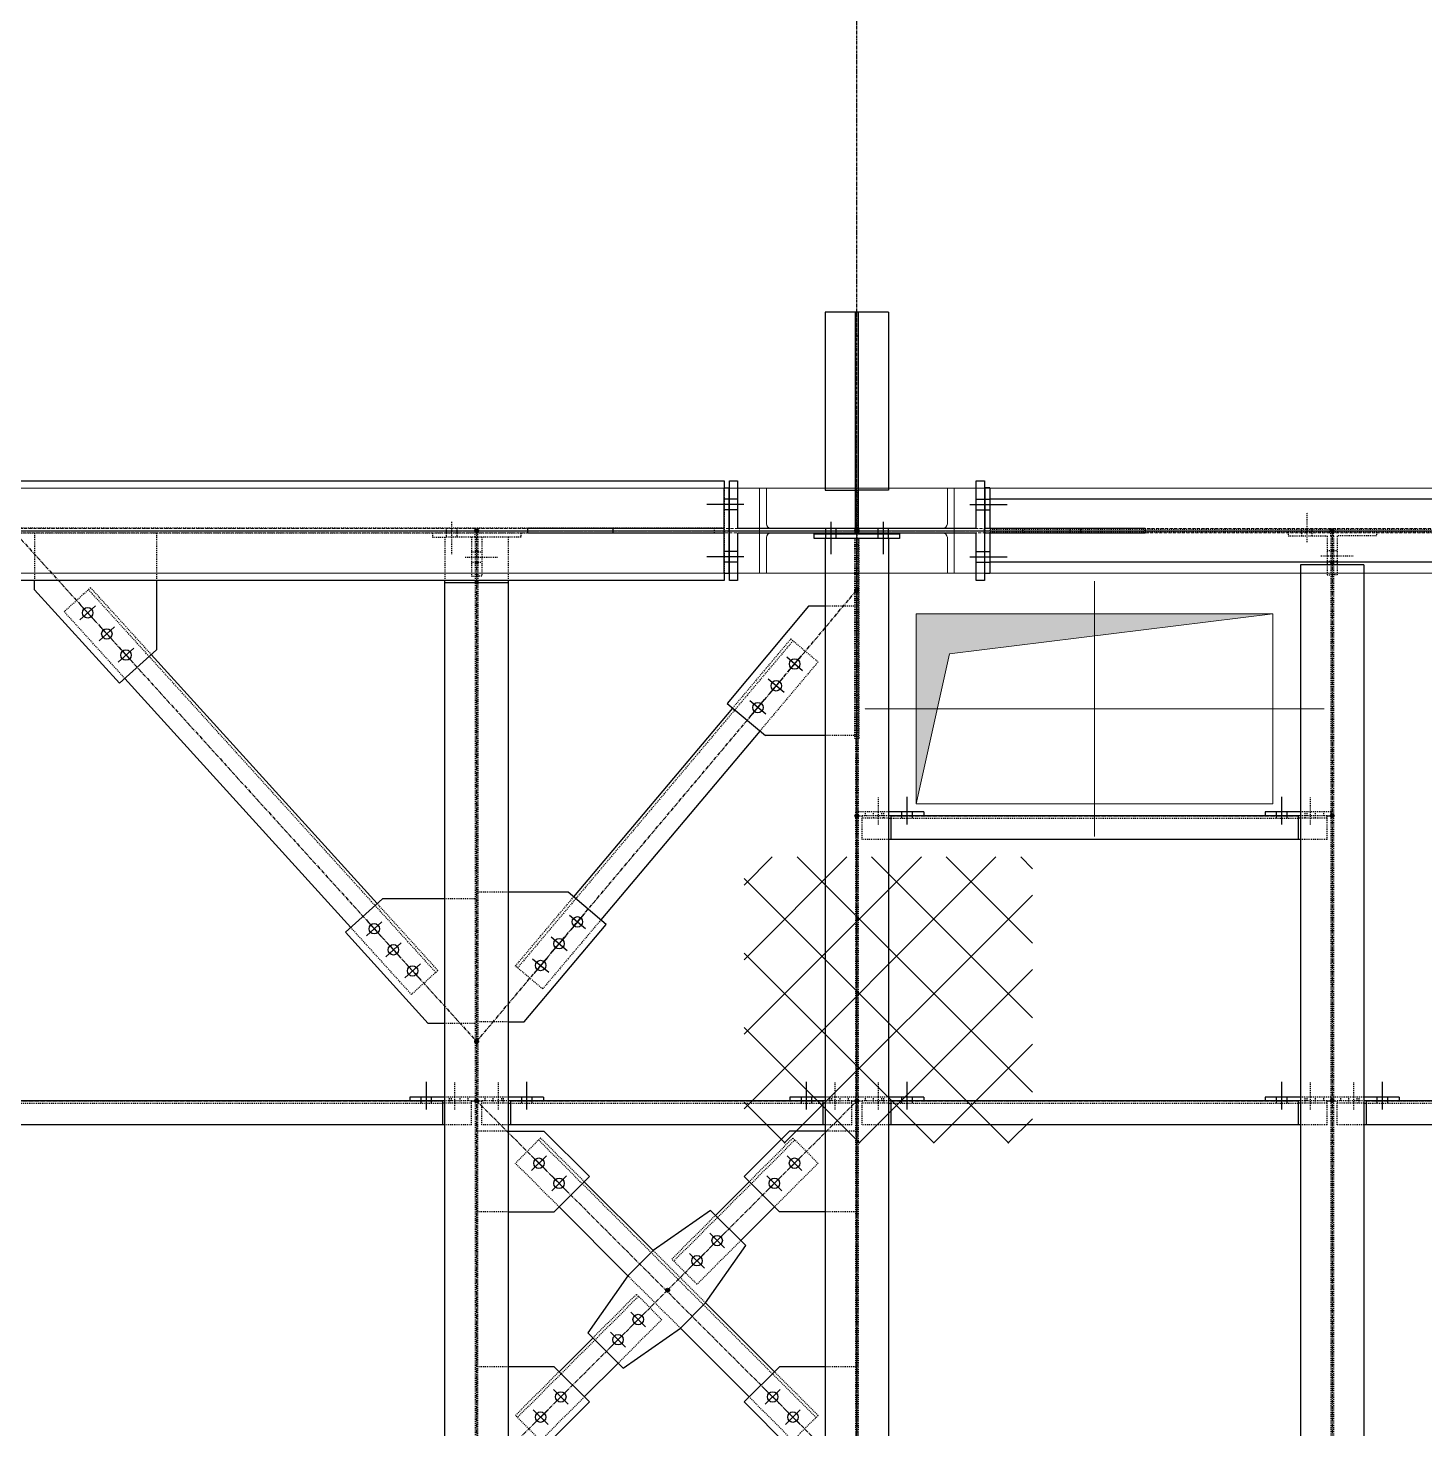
# Model space of a CAD drawing. Header units: millimetres. Extents: x -1319 to 21258, y 10038 to 27532.
# Drawn here: x 12483 to 15422, y 21592 to 24540 of the extents above; entities that cross this region are included whole.
import ezdxf

# ---------------------------------------------------------------- set-up
doc = ezdxf.new("R2010")
doc.units = ezdxf.units.MM
for name, pattern in [('CENTER', [12.7, 7.9375, -1.5875, 1.5875, -1.5875]), ('CENTER2', [1.125, 0.75, -0.125, 0.125, -0.125]), ('DXK_LINE_DOT2', [3.9198, 1.9599, -1.9599]), ('DXK_LINE_DOT5', [7.8785, 2.979, -0.9799, 0.9799, -0.9799, 0.9799, -0.9799]), ('HIDDEN', [9.525, 6.35, -3.175]), ('PHANTOM', [2.5, 1.25, -0.25, 0.25, -0.25, 0.25, -0.25])]:
    doc.linetypes.add(name, pattern=pattern)
for name, color, linetype in [('1', 7, 'Continuous'), ('2', 7, 'Continuous'), ('4', 7, 'Continuous')]:
    doc.layers.add(name, color=color, linetype=linetype)
for name, color, linetype, lineweight in [('CEN', 1, 'CENTER', 9), ('CENETR LINE', 1, 'CENTER2', 9), ('CIVIL', 6, 'Continuous', 9), ('handrail', 11, 'FENCELINE1', 9), ('HIDDEN', 3, 'HIDDEN', 9), ('MAIN OBJECT', 2, 'Continuous', 18), ('PANTHOM', 8, 'PHANTOM', 0)]:
    doc.layers.add(name, color=color, linetype=linetype, lineweight=lineweight)
doc.linetypes.add('FENCELINE1', pattern='A,0.25,-0.1,[133,ltypeshp.shx,S=0.1,R=0,X=-0.1,Y=0],-0.1,1', length=1.45)

# ---------------------------------------------------------------- blocks, each defined once
blk = doc.blocks.new('A$Cfeb8c868')
at = {"layer": '4', "linetype": 'Continuous'}
for points in [[(7700, -4, -1), (7700, 4, -1)], [(8500, -4, -1), (8500, 4, -1)], [(8500, -4, -1), (8500, 4, -1)], [(8500, -4, -1), (8500, 4, -1)], [(8500, -4, -1), (8500, 4, -1)], [(9500, -4, -1), (9500, 4, -1)], [(8500, -129, -1), (8500, -121, -1)], [(8500, -604, -1), (8500, -596, -1)], [(9500, -604, -1), (9500, -596, -1)], [(7700, -1079, -1), (7700, -1071, -1)], [(7700, -1079, -1), (7700, -1071, -1)], [(7700, -1204, -1), (7700, -1196, -1)], [(7700, -1204, -1), (7700, -1196, -1)], [(7700, -1204, -1), (7700, -1196, -1)], [(8500, -1204, -1), (8500, -1196, -1)], [(8500, -1204, -1), (8500, -1196, -1)], [(8500, -1204, -1), (8500, -1196, -1)], [(9500, -1204, -1), (9500, -1196, -1)], [(9500, -1204, -1), (9500, -1196, -1)], [(8101.8, -1602.2, -1), (8101.8, -1594.2, -1)], [(8101.8, -1602.2, -1), (8101.8, -1594.2, -1)]]:
    blk.add_hatch(color=4, dxfattribs=at).paths.add_polyline_path(points)
at = {"layer": '1', "color": 4, "linetype": 'DXK_LINE_DOT2'}
for p, q in [((8497.2, 460), (8497.2, 410)), ((8220.7, 90), (8220.7, -90)), ((8502.8, 5.4), (8502.8, 85.4)), ((8779.4, 66.6), (8779.4, 5)), ((9447.2, -23.9), (9447.2, 39.1)), ((8220.7, 5.4), (306, 5.4)), ((7636.2, 5.4), (7636.2, -5.4)), ((7647.2, 18.4), (7647.2, -49.6)), ((7658.2, 5.4), (7658.2, -5.4)), ((8200.7, -5), (8200.7, 5)), ((8497.2, 5.4), (8497.2, 5.4)), ((8502.8, 5.4), (8497.2, 5.4)), ((8497.2, 5.4), (8497.2, 5.4)), ((8497.2, 5.4), (8502.8, 5.4)), ((8502.8, 5.4), (8502.8, 5.4)), ((8768.3, -5), (8768.3, 5)), ((8768.3, 5), (9105, 5)), ((8769.4, 5), (8769.4, -5)), ((8779.4, 5), (8779.4, -5)), ((11220.6, 2.8), (8779.4, 2.8)), ((8848.9, 5), (8848.9, -5)), ((8849.5, -5), (8849.5, 5)), ((8948.8, -5), (8948.8, 5)), ((9105, 5), (9105, -5)), ((9436.2, -2.9), (9436.2, 2.8)), ((9458.2, -2.9), (9458.2, 2.8)), ((8220.7, -5.4), (306, -5.4)), ((6770.1, -5.4), (6770.1, -105)), ((7026.6, -5.4), (7026.6, -105)), ((7607.2, -5.4), (7607.2, -13.4)), ((7607.2, -13.4), (7633.4, -13.4)), ((7766.6, -13.4), (7633.4, -13.4)), ((7633.4, -13.4), (7633.4, -105)), ((7636.2, -5.4), (7636.2, -13.4)), ((7658.2, -5.4), (7658.2, -13.4)), ((7689.2, -13.4), (7689.2, -95.4)), ((7697.1, -13.4), (7697.1, -5.4)), ((7697.1, -13.4), (7697.1, -105)), ((7702.8, -13.4), (7702.8, -5.4)), ((7702.8, -13.4), (7702.8, -1192)), ((7710.8, -13.4), (7710.8, -95.4)), ((7766.6, -13.4), (7766.6, -105)), ((7792.8, -13.4), (7766.6, -13.4)), ((7792.8, -5.4), (7792.8, -13.4)), ((8566.6, -16.4), (8433.4, -16.4)), ((8495, -16.4), (8495, -436.3)), ((8497.2, -16.4), (8497.2, -2720.7)), ((8502.8, -16.4), (8502.8, -2720.7)), ((8505, -436.3), (8505, -16.4)), ((9105, -5), (8768.3, -5)), ((11220.6, -2.9), (8779.4, -2.9)), ((8779.4, -5), (8779.4, -66.6)), ((9407.2, -2.9), (9407.2, -10.9)), ((9407.2, -10.9), (9489.2, -10.9)), ((9436.2, -10.9), (9436.2, -2.9)), ((9458.2, -10.9), (9458.2, -2.9)), ((9489.2, -10.9), (9489.2, -66.6)), ((9497.2, -10.9), (9497.2, -2.9)), ((9497.2, -10.9), (9497.2, -66.6)), ((9497.2, -10.9), (9502.9, -10.9)), ((9502.9, -10.9), (9502.9, -2.9)), ((9502.9, -10.9), (9502.9, -66.6)), ((9592.9, -10.9), (9510.8, -10.9)), ((9510.8, -10.9), (9510.8, -66.6)), ((9592.9, -2.9), (9592.9, -10.9)), ((7676.1, -55.4), (7744.2, -55.4)), ((7689.2, -44.4), (7697.1, -44.4)), ((7697.1, -44.4), (7702.8, -44.4)), ((7702.8, -44.4), (7710.8, -44.4)), ((8495, -31.4), (8505, -31.4)), ((9476.2, -52.9), (9544.2, -52.9)), ((9489.2, -41.9), (9497.2, -41.9)), ((9497.2, -41.9), (9502.9, -41.9)), ((9502.9, -41.9), (9510.8, -41.9)), ((7689.2, -66.4), (7697.1, -66.4)), ((7697.1, -66.4), (7702.8, -66.4)), ((7702.8, -66.4), (7710.8, -66.4)), ((9489.2, -63.9), (9497.2, -63.9)), ((9489.2, -71.6), (9489.2, -92.9)), ((9497.2, -63.9), (9502.9, -63.9)), ((9497.2, -71.6), (9497.2, -66.6)), ((9497.2, -71.6), (9497.2, -2928.4)), ((9502.9, -63.9), (9510.8, -63.9)), ((9502.9, -71.6), (9502.9, -66.6)), ((9502.9, -71.6), (9502.9, -2928.4)), ((9510.8, -71.6), (9510.8, -92.9)), ((7689.2, -95.4), (7697.1, -95.4)), ((7697.1, -110), (7697.1, -2928.4)), ((7710.8, -95.4), (7702.8, -95.4)), ((9489.2, -92.9), (9497.2, -92.9)), ((9510.8, -92.9), (9502.9, -92.9)), ((6887.8, -120), (6832.3, -170.4)), ((7614, -929.5), (6883.4, -124)), ((7015.5, -260.7), (6887.8, -120)), ((6959.9, -311.1), (6832.3, -170.4)), ((8497.2, -158.7), (8433.4, -158.7)), ((8365.6, -231.8), (7786.2, -919.9)), ((8361, -227.9), (8238.6, -373.3)), ((8361, -227.9), (8418.4, -276.2)), ((8418.4, -276.2), (8296, -421.6)), ((8505, -280.1), (8495, -280.1)), ((8497.2, -431.2), (8433.4, -431.2)), ((8495, -436.3), (8505, -436.3)), ((8545.8, -618), (8545.8, -560)), ((9454.2, -618), (9454.2, -560)), ((8566.6, -592), (8502.8, -592)), ((8571.6, -600), (8510.8, -600)), ((8510.8, -650), (8510.8, -600)), ((8566.6, -605), (8510.8, -605)), ((8517.9, -600), (8517.9, -592)), ((8534.8, -600), (8534.8, -592)), ((8534.8, -605), (8534.8, -600)), ((8552.8, -600), (8552.8, -592)), ((8556.8, -600), (8556.8, -592)), ((8556.8, -605), (8556.8, -600)), ((8571.6, -605), (9428.4, -605)), ((9489.2, -600), (9428.4, -600)), ((9497.2, -592), (9433.4, -592)), ((9489.2, -605), (9433.4, -605)), ((9443.2, -600), (9443.2, -592)), ((9443.2, -605), (9443.2, -600)), ((9447.2, -600), (9447.2, -592)), ((9465.2, -600), (9465.2, -592)), ((9465.2, -605), (9465.2, -600)), ((9482.2, -600), (9482.2, -592)), ((9489.2, -650), (9489.2, -600)), ((9497.2, -592), (9497.2, -600)), ((8566.6, -650), (8510.8, -650)), ((9489.2, -650), (9433.4, -650)), ((7766.6, -761), (7702.8, -761)), ((7618.4, -925.5), (7490.8, -784.8)), ((7697.1, -774.7), (7633.4, -774.7)), ((7781.6, -916), (7904, -770.7)), ((7961.4, -819), (7839, -964.3)), ((7562.8, -975.9), (7435.2, -835.1)), ((7618.4, -925.5), (7562.8, -975.9)), ((7839, -964.3), (7781.6, -916)), ((7697.1, -1037.1), (7633.4, -1037.1)), ((7766.6, -1033.6), (7702.8, -1033.6)), ((7654.2, -1218), (7654.2, -1160)), ((7745.8, -1218), (7745.8, -1160)), ((8454.2, -1218), (8454.2, -1160)), ((8545.8, -1218), (8545.8, -1160)), ((9454.2, -1218), (9454.2, -1160)), ((9545.8, -1218), (9545.8, -1160)), ((6695, -1205), (7628.4, -1205)), ((7689.2, -1200), (7628.4, -1200)), ((7697.2, -1192), (7633.4, -1192)), ((7689.2, -1205), (7633.4, -1205)), ((7643.2, -1200), (7643.2, -1192)), ((7643.2, -1205), (7643.2, -1200)), ((7647.2, -1200), (7647.2, -1192)), ((7665.2, -1200), (7665.2, -1192)), ((7665.2, -1205), (7665.2, -1200)), ((7682.2, -1200), (7682.2, -1192)), ((7689.2, -1250), (7689.2, -1200)), ((7697.2, -1192), (7697.2, -1200)), ((7702.8, -2928.4), (7702.8, -1192)), ((7766.6, -1192), (7702.8, -1192)), ((7771.6, -1200), (7710.8, -1200)), ((7710.8, -1250), (7710.8, -1200)), ((7766.6, -1205), (7710.8, -1205)), ((7717.9, -1200), (7717.9, -1192)), ((7734.8, -1200), (7734.8, -1192)), ((7734.8, -1205), (7734.8, -1200)), ((7752.8, -1200), (7752.8, -1192)), ((7756.8, -1200), (7756.8, -1192)), ((7756.8, -1205), (7756.8, -1200)), ((7771.6, -1205), (8428.4, -1205)), ((8489.2, -1200), (8428.4, -1200)), ((8497.2, -1192), (8433.4, -1192)), ((8489.2, -1205), (8433.4, -1205)), ((8443.2, -1200), (8443.2, -1192)), ((8443.2, -1205), (8443.2, -1200)), ((8447.2, -1200), (8447.2, -1192)), ((8465.2, -1200), (8465.2, -1192)), ((8465.2, -1205), (8465.2, -1200)), ((8482.2, -1200), (8482.2, -1192)), ((8489.2, -1250), (8489.2, -1200)), ((8497.2, -1192), (8497.2, -1200)), ((8566.6, -1192), (8502.8, -1192)), ((8571.6, -1200), (8510.8, -1200)), ((8510.8, -1250), (8510.8, -1200)), ((8566.6, -1205), (8510.8, -1205)), ((8517.9, -1200), (8517.9, -1192)), ((8534.8, -1200), (8534.8, -1192)), ((8534.8, -1205), (8534.8, -1200)), ((8552.8, -1200), (8552.8, -1192)), ((8556.8, -1200), (8556.8, -1192)), ((8556.8, -1205), (8556.8, -1200)), ((8571.6, -1205), (9428.4, -1205)), ((9489.2, -1200), (9428.4, -1200)), ((9497.2, -1192), (9433.4, -1192)), ((9489.2, -1205), (9433.4, -1205)), ((9443.2, -1200), (9443.2, -1192)), ((9443.2, -1205), (9443.2, -1200)), ((9447.2, -1200), (9447.2, -1192)), ((9465.2, -1200), (9465.2, -1192)), ((9465.2, -1205), (9465.2, -1200)), ((9482.2, -1200), (9482.2, -1192)), ((9489.2, -1250), (9489.2, -1200)), ((9497.2, -1192), (9497.2, -1200)), ((9566.6, -1192), (9502.9, -1192)), ((9571.6, -1200), (9510.8, -1200)), ((9510.8, -1250), (9510.8, -1200)), ((9566.6, -1205), (9510.8, -1205)), ((9517.9, -1200), (9517.9, -1192)), ((9534.8, -1200), (9534.8, -1192)), ((9534.8, -1205), (9534.8, -1200)), ((9552.8, -1200), (9552.8, -1192)), ((9556.8, -1200), (9556.8, -1192)), ((9556.8, -1205), (9556.8, -1200)), ((9571.6, -1205), (10428.4, -1205)), ((7689.2, -1250), (7628.4, -1250)), ((7766.6, -1263.6), (7702.8, -1263.6)), ((7766.6, -1250), (7710.8, -1250)), ((8489.2, -1250), (8433.4, -1250)), ((8497.2, -1263.6), (8433.4, -1263.6)), ((8566.6, -1250), (8510.8, -1250)), ((9489.2, -1250), (9433.4, -1250)), ((9566.6, -1250), (9510.8, -1250)), ((7834.6, -1278.1), (7781.6, -1331.1)), ((8414.2, -1866.1), (7830.4, -1282.3)), ((7926.6, -1370), (7834.6, -1278.1)), ((8369.6, -1282.3), (8114.8, -1537.1)), ((8365.4, -1278.1), (8273.4, -1370)), ((8365.4, -1278.1), (8418.4, -1331.1)), ((7873.5, -1423), (7781.6, -1331.1)), ((8418.4, -1331.1), (8326.5, -1423)), ((7766.6, -1433.6), (7702.8, -1433.6)), ((8110.6, -1532.8), (8202.5, -1440.9)), ((8497.2, -1433.6), (8433.4, -1433.6)), ((8255.6, -1493.9), (8163.6, -1585.9)), ((8181.7, -1625.1), (8071.3, -1514.7)), ((8163.6, -1585.9), (8110.6, -1532.8)), ((8128.7, -1678.2), (8018.3, -1567.8)), ((8040.6, -1611.3), (7785.8, -1866.1)), ((8036.4, -1607.1), (7944.4, -1699)), ((8036.4, -1607.1), (8089.4, -1660.1)), ((8089.4, -1660.1), (7997.5, -1752)), ((7766.6, -1759.3), (7702.8, -1759.3)), ((8497.2, -1759.3), (8433.4, -1759.3)), ((7781.6, -1861.8), (7873.5, -1769.9)), ((8418.4, -1861.8), (8326.5, -1769.9)), ((7926.6, -1822.9), (7834.6, -1914.9)), ((8365.4, -1914.9), (8273.4, -1822.9)), ((7834.6, -1914.9), (7781.6, -1861.8)), ((8418.4, -1861.8), (8365.4, -1914.9))]:
    blk.add_line(p, q, dxfattribs=at)
at = {"layer": '2', "color": 4, "linetype": 'DXK_LINE_DOT5'}
for p, q in [((8500, -10093), (8500, 2072.7)), ((-5632.2, 0), (11949.3, 0))]:
    blk.add_line(p, q, dxfattribs=at)
at = {"layer": '2', "color": 4, "linetype": 'Continuous'}
for p, q in [((8566.6, 460), (8433.4, 460)), ((8433.4, 460), (8433.4, 85.4)), ((8497.2, 5.4), (8497.2, 460)), ((8502.8, 460), (8502.8, 5.4)), ((8566.6, 460), (8566.6, 85.4)), ((8497.2, 410), (8502.8, 410)), ((2590, 105), (8220.7, 105)), ((8220.7, 105), (8220.7, 90)), ((8220.7, -90), (8220.7, 90)), ((8220.7, 90), (8230.7, 90)), ((8230.7, 90), (8230.7, -90)), ((8231.7, -105), (8231.7, 105)), ((8231.7, 105), (8249, 105)), ((8249, 105), (8249, 5.4)), ((8751, 105), (8768.3, 105)), ((8751, 5.4), (8751, 105)), ((8768.3, 105), (8768.3, -105)), ((8769.4, 90), (8769.4, 5)), ((8779.4, 90), (8769.4, 90)), ((8779.4, 90), (8779.4, 66.6)), ((8230.7, 66), (8220.7, 66)), ((8230.7, 66), (8220.7, 66)), ((8230.7, 66), (8220.7, 66)), ((8230.7, 66), (8220.7, 66)), ((8230.7, 66), (8220.7, 66)), ((8230.7, 66), (8220.7, 66)), ((8230.7, 66), (8220.7, 66)), ((8230.7, 66), (8220.7, 66)), ((8230.7, 66), (8220.7, 66)), ((8230.7, 66), (8220.7, 66)), ((8230.7, 66), (8220.7, 66)), ((8249, 66), (8231.7, 66)), ((8249, 66), (8231.7, 66)), ((8249, 66), (8231.7, 66)), ((8249, 66), (8231.7, 66)), ((8249, 66), (8231.7, 66)), ((8249, 66), (8231.7, 66)), ((8249, 66), (8231.7, 66)), ((8249, 66), (8231.7, 66)), ((8249, 66), (8231.7, 66)), ((8249, 66), (8231.7, 66)), ((8249, 66), (8231.7, 66)), ((8433.4, 85.4), (8497.2, 85.4)), ((8566.6, 85.4), (8502.8, 85.4)), ((8751, 66), (8768.3, 66)), ((8751, 66), (8768.3, 66)), ((8769.4, 66), (8779.4, 66)), ((8769.4, 66), (8779.4, 66)), ((8779.4, 66.6), (8779.4, 5)), ((11220.6, 66.6), (8779.4, 66.6)), ((8262, 55), (8184, 55)), ((8262, 55), (8184, 55)), ((8262, 55), (8184, 55)), ((8262, 55), (8184, 55)), ((8262, 55), (8184, 55)), ((8262, 55), (8184, 55)), ((8262, 55), (8184, 55)), ((8262, 55), (8184, 55)), ((8262, 55), (8184, 55)), ((8262, 55), (8184, 55)), ((8262, 55), (8184, 55)), ((8230.7, 44), (8220.7, 44)), ((8230.7, 44), (8220.7, 44)), ((8230.7, 44), (8220.7, 44)), ((8230.7, 44), (8220.7, 44)), ((8230.7, 44), (8220.7, 44)), ((8230.7, 44), (8220.7, 44)), ((8230.7, 44), (8220.7, 44)), ((8230.7, 44), (8220.7, 44)), ((8230.7, 44), (8220.7, 44)), ((8230.7, 44), (8220.7, 44)), ((8230.7, 44), (8220.7, 44)), ((8249, 44), (8231.7, 44)), ((8249, 44), (8231.7, 44)), ((8249, 44), (8231.7, 44)), ((8249, 44), (8231.7, 44)), ((8249, 44), (8231.7, 44)), ((8249, 44), (8231.7, 44)), ((8249, 44), (8231.7, 44)), ((8249, 44), (8231.7, 44)), ((8249, 44), (8231.7, 44)), ((8249, 44), (8231.7, 44)), ((8249, 44), (8231.7, 44)), ((8738, 55), (8816, 55)), ((8738, 55), (8816, 55)), ((8751, 44), (8768.3, 44)), ((8751, 44), (8768.3, 44)), ((8769.4, 44), (8779.4, 44)), ((8769.4, 44), (8779.4, 44)), ((7806.7, 5), (8220.7, 5)), ((7806.7, 5), (7806.7, -5)), ((7987.2, -5), (7987.2, 5)), ((8249, 5.4), (8751, 5.4)), ((8434, 5.4), (8434, -5.4)), ((8434, 5.4), (8434, -5.4)), ((8434, 5.4), (8434, -5.4)), ((8434, 5.4), (8434, -5.4)), ((8434, 5.4), (8434, -5.4)), ((8434, 5.4), (8434, -5.4)), ((8445, 18.4), (8445, -49.6)), ((8445, 18.4), (8445, -49.6)), ((8445, 18.4), (8445, -49.6)), ((8445, 18.4), (8445, -49.6)), ((8445, 18.4), (8445, -49.6)), ((8445, 18.4), (8445, -49.6)), ((8456, 5.4), (8456, -5.4)), ((8456, 5.4), (8456, -5.4)), ((8456, 5.4), (8456, -5.4)), ((8456, 5.4), (8456, -5.4)), ((8456, 5.4), (8456, -5.4)), ((8456, 5.4), (8456, -5.4)), ((8544, 5.4), (8544, -5.4)), ((8544, 5.4), (8544, -5.4)), ((8544, 5.4), (8544, -5.4)), ((8544, 5.4), (8544, -5.4)), ((8544, 5.4), (8544, -5.4)), ((8544, 5.4), (8544, -5.4)), ((8555, 18.4), (8555, -49.6)), ((8555, 18.4), (8555, -49.6)), ((8555, 18.4), (8555, -49.6)), ((8555, 18.4), (8555, -49.6)), ((8555, 18.4), (8555, -49.6)), ((8555, 18.4), (8555, -49.6)), ((8566, 5.4), (8566, -5.4)), ((8566, 5.4), (8566, -5.4)), ((8566, 5.4), (8566, -5.4)), ((8566, 5.4), (8566, -5.4)), ((8566, 5.4), (8566, -5.4)), ((8566, 5.4), (8566, -5.4)), ((8768.3, 5), (8970.6, 5)), ((8768.3, -5), (8768.3, 5)), ((8970.6, 5), (9106.2, 5)), ((8970.6, 5), (8970.6, -5)), ((9106.2, 5), (9106.2, -5)), ((8220.7, -5), (7806.7, -5)), ((8751, -5.4), (8249, -5.4)), ((8249, -5.4), (8249, -105)), ((8410, -16.4), (8410, -6.4)), ((8410, -6.4), (8590, -6.4)), ((8433.4, -16.4), (8410, -16.4)), ((8566.6, -16.4), (8433.4, -16.4)), ((8433.4, -16.4), (8433.4, -2720.7)), ((8434, -6.4), (8434, -16.4)), ((8434, -6.4), (8434, -16.4)), ((8434, -6.4), (8434, -16.4)), ((8434, -6.4), (8434, -16.4)), ((8434, -6.4), (8434, -16.4)), ((8434, -6.4), (8434, -16.4)), ((8456, -6.4), (8456, -16.4)), ((8456, -6.4), (8456, -16.4)), ((8456, -6.4), (8456, -16.4)), ((8456, -6.4), (8456, -16.4)), ((8456, -6.4), (8456, -16.4)), ((8456, -6.4), (8456, -16.4)), ((8544, -6.4), (8544, -16.4)), ((8544, -6.4), (8544, -16.4)), ((8544, -6.4), (8544, -16.4)), ((8544, -6.4), (8544, -16.4)), ((8544, -6.4), (8544, -16.4)), ((8544, -6.4), (8544, -16.4)), ((8566, -6.4), (8566, -16.4)), ((8566, -6.4), (8566, -16.4)), ((8566, -6.4), (8566, -16.4)), ((8566, -6.4), (8566, -16.4)), ((8566, -6.4), (8566, -16.4)), ((8566, -6.4), (8566, -16.4)), ((8566.6, -16.4), (8566.6, -2720.7)), ((8590, -16.4), (8566.6, -16.4)), ((8590, -6.4), (8590, -16.4)), ((8751, -105), (8751, -5.4)), ((8970.6, -5), (8768.3, -5)), ((8769.4, -90), (8769.4, -5)), ((8779.4, -5), (8779.4, -66.6)), ((9106.2, -5), (8970.6, -5)), ((8262, -55), (8184, -55)), ((8262, -55), (8184, -55)), ((8262, -55), (8184, -55)), ((8262, -55), (8184, -55)), ((8262, -55), (8184, -55)), ((8262, -55), (8184, -55)), ((8262, -55), (8184, -55)), ((8262, -55), (8184, -55)), ((8262, -55), (8184, -55)), ((8262, -55), (8184, -55)), ((8262, -55), (8184, -55)), ((8230.7, -44), (8220.7, -44)), ((8230.7, -44), (8220.7, -44)), ((8230.7, -44), (8220.7, -44)), ((8230.7, -44), (8220.7, -44)), ((8230.7, -44), (8220.7, -44)), ((8230.7, -44), (8220.7, -44)), ((8230.7, -44), (8220.7, -44)), ((8230.7, -44), (8220.7, -44)), ((8230.7, -44), (8220.7, -44)), ((8230.7, -44), (8220.7, -44)), ((8230.7, -44), (8220.7, -44)), ((8249, -44), (8231.7, -44)), ((8249, -44), (8231.7, -44)), ((8249, -44), (8231.7, -44)), ((8249, -44), (8231.7, -44)), ((8249, -44), (8231.7, -44)), ((8249, -44), (8231.7, -44)), ((8249, -44), (8231.7, -44)), ((8249, -44), (8231.7, -44)), ((8249, -44), (8231.7, -44)), ((8249, -44), (8231.7, -44)), ((8249, -44), (8231.7, -44)), ((8738, -55), (8816, -55)), ((8738, -55), (8816, -55)), ((8751, -44), (8768.3, -44)), ((8751, -44), (8768.3, -44)), ((8769.4, -44), (8779.4, -44)), ((8769.4, -44), (8779.4, -44)), ((8230.7, -66), (8220.7, -66)), ((8230.7, -66), (8220.7, -66)), ((8230.7, -66), (8220.7, -66)), ((8230.7, -66), (8220.7, -66)), ((8230.7, -66), (8220.7, -66)), ((8230.7, -66), (8220.7, -66)), ((8230.7, -66), (8220.7, -66)), ((8230.7, -66), (8220.7, -66)), ((8230.7, -66), (8220.7, -66)), ((8230.7, -66), (8220.7, -66)), ((8230.7, -66), (8220.7, -66)), ((8249, -66), (8231.7, -66)), ((8249, -66), (8231.7, -66)), ((8249, -66), (8231.7, -66)), ((8249, -66), (8231.7, -66)), ((8249, -66), (8231.7, -66)), ((8249, -66), (8231.7, -66)), ((8249, -66), (8231.7, -66)), ((8249, -66), (8231.7, -66)), ((8249, -66), (8231.7, -66)), ((8249, -66), (8231.7, -66)), ((8249, -66), (8231.7, -66)), ((8751, -66), (8768.3, -66)), ((8751, -66), (8768.3, -66)), ((8769.4, -66), (8779.4, -66)), ((8769.4, -66), (8779.4, -66)), ((11220.6, -66.6), (8779.4, -66.6)), ((8779.4, -66.6), (8779.4, -90)), ((9433.4, -71.6), (9433.4, -2928.4)), ((9566.6, -71.6), (9433.4, -71.6)), ((9489.2, -66.6), (9489.2, -71.6)), ((9497.2, -66.6), (9497.2, -71.6)), ((9502.9, -66.6), (9502.9, -71.6)), ((9510.8, -66.6), (9510.8, -71.6)), ((9566.6, -71.6), (9566.6, -2928.4)), ((8220.7, -105), (2590, -105)), ((6770.1, -124.2), (6770.1, -105)), ((7026.6, -105), (7026.6, -250.7)), ((7633.4, -2928.4), (7633.4, -105)), ((7766.6, -110), (7633.4, -110)), ((7697.1, -105), (7697.1, -110)), ((7702.8, -105), (7702.8, -110)), ((7766.6, -105), (7766.6, -2928.4)), ((8220.7, -90), (8220.7, -105)), ((8230.7, -90), (8220.7, -90)), ((8249, -105), (8231.7, -105)), ((8768.3, -105), (8751, -105)), ((8779.4, -90), (8769.4, -90)), ((6948.8, -321.2), (6770.1, -124.2)), ((6898, -158), (6865.4, -187.6)), ((6896.5, -189.1), (6866.9, -156.5)), ((8398.1, -158.7), (8227.2, -363.6)), ((8433.4, -158.7), (8398.1, -158.7)), ((6938.3, -202.5), (6905.7, -232)), ((6936.8, -233.5), (6907.3, -200.9)), ((6978.6, -246.9), (6946, -276.5)), ((6977.1, -278), (6947.6, -245.4)), ((7026.6, -250.7), (6948.8, -321.2)), ((7490.8, -784.8), (7015.5, -260.7)), ((8354.9, -297.3), (8383.3, -263.6)), ((8385.9, -294.6), (8352.3, -266.3)), ((7435.2, -835.1), (6959.9, -311.1)), ((8347.3, -340.5), (8313.6, -312.2)), ((8316.3, -343.2), (8344.6, -309.5)), ((8238.6, -373.3), (7904, -770.7)), ((8227.2, -363.6), (8307.5, -431.2)), ((8308.6, -386.4), (8275, -358.1)), ((8277.6, -389.1), (8306, -355.4)), ((8296, -421.6), (7961.4, -819)), ((8433.4, -431.2), (8307.5, -431.2)), ((8605.8, -618), (8605.8, -560)), ((9394.2, -618), (9394.2, -560)), ((8640.8, -592), (8566.6, -592)), ((8571.6, -600), (8566.6, -600)), ((8566.6, -605), (8571.6, -605)), ((9428.4, -600), (8571.6, -600)), ((8571.6, -600), (8571.6, -650)), ((8594.8, -600), (8594.8, -592)), ((8594.8, -605), (8594.8, -600)), ((8616.8, -600), (8616.8, -592)), ((8616.8, -605), (8616.8, -600)), ((8640.8, -592), (8640.8, -600)), ((9433.4, -592), (9359.2, -592)), ((9359.2, -592), (9359.2, -600)), ((9383.2, -600), (9383.2, -592)), ((9383.2, -605), (9383.2, -600)), ((9405.2, -600), (9405.2, -592)), ((9405.2, -605), (9405.2, -600)), ((9433.4, -600), (9428.4, -600)), ((9428.4, -600), (9428.4, -650)), ((9433.4, -605), (9428.4, -605)), ((9433.4, -650), (8566.6, -650)), ((7892.5, -761), (7766.6, -761)), ((7972.8, -828.6), (7892.5, -761)), ((7501.9, -774.7), (7424.1, -845.2)), ((7633.4, -774.7), (7501.9, -774.7)), ((7468.3, -852.3), (7500.9, -822.8)), ((7469.9, -821.3), (7499.4, -853.8)), ((7895.2, -809), (7928.9, -837.4)), ((7926.2, -806.4), (7897.9, -840)), ((7598.1, -1037.1), (7424.1, -845.2)), ((7800.3, -1033.6), (7972.8, -828.6)), ((7856.6, -854.9), (7890.2, -883.3)), ((7887.6, -852.3), (7859.2, -885.9)), ((7508.7, -896.8), (7541.2, -867.2)), ((7510.2, -865.7), (7539.7, -898.3)), ((7549, -941.2), (7581.6, -911.7)), ((7550.5, -910.1), (7580, -942.7)), ((7817.9, -900.8), (7851.6, -929.2)), ((7848.9, -898.2), (7820.6, -931.8)), ((7633.4, -1037.1), (7598.1, -1037.1)), ((7766.6, -1033.6), (7800.3, -1033.6)), ((7594.2, -1218), (7594.2, -1160)), ((7805.8, -1218), (7805.8, -1160)), ((8394.2, -1218), (8394.2, -1160)), ((8605.8, -1218), (8605.8, -1160)), ((9394.2, -1218), (9394.2, -1160)), ((9605.8, -1218), (9605.8, -1160)), ((7628.4, -1200), (6695, -1200)), ((7633.4, -1192), (7559.2, -1192)), ((7559.2, -1192), (7559.2, -1200)), ((7583.2, -1200), (7583.2, -1192)), ((7583.2, -1205), (7583.2, -1200)), ((7605.2, -1200), (7605.2, -1192)), ((7605.2, -1205), (7605.2, -1200)), ((7628.4, -1200), (7628.4, -1250)), ((7633.4, -1200), (7628.4, -1200)), ((7633.4, -1205), (7628.4, -1205)), ((7840.8, -1192), (7766.6, -1192)), ((7771.6, -1200), (7766.6, -1200)), ((7766.6, -1205), (7771.6, -1205)), ((8428.4, -1200), (7771.6, -1200)), ((7771.6, -1200), (7771.6, -1250)), ((7794.8, -1200), (7794.8, -1192)), ((7794.8, -1205), (7794.8, -1200)), ((7816.8, -1200), (7816.8, -1192)), ((7816.8, -1205), (7816.8, -1200)), ((7840.8, -1192), (7840.8, -1200)), ((8433.4, -1192), (8359.2, -1192)), ((8359.2, -1192), (8359.2, -1200)), ((8383.2, -1200), (8383.2, -1192)), ((8383.2, -1205), (8383.2, -1200)), ((8405.2, -1200), (8405.2, -1192)), ((8405.2, -1205), (8405.2, -1200)), ((8428.4, -1200), (8428.4, -1250)), ((8433.4, -1200), (8428.4, -1200)), ((8433.4, -1205), (8428.4, -1205)), ((8640.8, -1192), (8566.6, -1192)), ((8571.6, -1200), (8566.6, -1200)), ((8566.6, -1205), (8571.6, -1205)), ((9428.4, -1200), (8571.6, -1200)), ((8571.6, -1200), (8571.6, -1250)), ((8594.8, -1200), (8594.8, -1192)), ((8594.8, -1205), (8594.8, -1200)), ((8616.8, -1200), (8616.8, -1192)), ((8616.8, -1205), (8616.8, -1200)), ((8640.8, -1192), (8640.8, -1200)), ((9433.4, -1192), (9359.2, -1192)), ((9359.2, -1192), (9359.2, -1200)), ((9383.2, -1200), (9383.2, -1192)), ((9383.2, -1205), (9383.2, -1200)), ((9405.2, -1200), (9405.2, -1192)), ((9405.2, -1205), (9405.2, -1200)), ((9428.4, -1200), (9428.4, -1250)), ((9433.4, -1200), (9428.4, -1200)), ((9433.4, -1205), (9428.4, -1205)), ((9640.8, -1192), (9566.6, -1192)), ((9571.6, -1200), (9566.6, -1200)), ((9566.6, -1205), (9571.6, -1205)), ((10428.4, -1200), (9571.6, -1200)), ((9571.6, -1200), (9571.6, -1250)), ((9594.8, -1200), (9594.8, -1192)), ((9594.8, -1205), (9594.8, -1200)), ((9616.8, -1200), (9616.8, -1192)), ((9616.8, -1205), (9616.8, -1200)), ((9640.8, -1192), (9640.8, -1200)), ((7633.4, -1250), (6690, -1250)), ((8433.4, -1250), (7766.6, -1250)), ((7766.6, -1263.6), (7841.4, -1263.6)), ((7841.4, -1263.6), (7937.2, -1359.4)), ((8358.6, -1263.6), (8262.8, -1359.4)), ((8433.4, -1263.6), (8358.6, -1263.6)), ((9433.4, -1250), (8566.6, -1250)), ((10433.4, -1250), (9566.6, -1250)), ((7846.7, -1346.7), (7815.5, -1315.5)), ((7846.7, -1315.5), (7815.5, -1346.7)), ((8353.3, -1346.7), (8384.5, -1315.5)), ((8384.5, -1346.7), (8353.3, -1315.5)), ((7889.1, -1389.1), (7858, -1358)), ((7889.1, -1358), (7858, -1389.1)), ((7862.9, -1433.6), (7937.2, -1359.4)), ((8071.3, -1514.7), (7926.6, -1370)), ((8273.4, -1370), (8202.5, -1440.9)), ((8337.1, -1433.6), (8262.8, -1359.4)), ((8310.9, -1389.1), (8342, -1358)), ((8342, -1389.1), (8310.9, -1358)), ((7766.6, -1433.6), (7862.9, -1433.6)), ((8018.3, -1567.8), (7873.5, -1423)), ((8191.9, -1430.3), (8071.3, -1514.7)), ((8191.9, -1430.3), (8266.2, -1504.5)), ((8326.5, -1423), (8255.6, -1493.9)), ((8433.4, -1433.6), (8337.1, -1433.6)), ((8221.6, -1478.4), (8190.5, -1509.5)), ((8190.5, -1478.4), (8221.6, -1509.5)), ((8071.3, -1514.7), (8018.3, -1567.8)), ((8179.2, -1520.8), (8148.1, -1551.9)), ((8148.1, -1520.8), (8179.2, -1551.9)), ((8181.7, -1625.1), (8266.2, -1504.5)), ((8018.3, -1567.8), (7933.8, -1688.4)), ((8024.3, -1675.7), (8055.5, -1644.5)), ((8055.5, -1675.7), (8024.3, -1644.5)), ((8128.7, -1678.2), (8181.7, -1625.1)), ((8326.5, -1769.9), (8181.7, -1625.1)), ((8008.1, -1762.6), (8128.7, -1678.2)), ((8273.4, -1822.9), (8128.7, -1678.2)), ((7944.4, -1699), (7873.5, -1769.9)), ((8008.1, -1762.6), (7933.8, -1688.4)), ((7981.9, -1718.1), (8013, -1687)), ((8013, -1718.1), (7981.9, -1687)), ((7862.9, -1759.3), (7766.6, -1759.3)), ((7937.2, -1833.5), (7862.9, -1759.3)), ((7997.5, -1752), (7926.6, -1822.9)), ((8337.1, -1759.3), (8262.8, -1833.5)), ((8433.4, -1759.3), (8337.1, -1759.3)), ((7892.6, -1807.4), (7861.5, -1838.5)), ((7861.5, -1807.4), (7892.6, -1838.5)), ((8307.4, -1807.4), (8338.5, -1838.5)), ((8307.4, -1838.5), (8338.5, -1807.4)), ((7850.2, -1849.8), (7819.1, -1880.9)), ((7819.1, -1849.8), (7850.2, -1880.9)), ((7841.4, -1929.3), (7937.2, -1833.5)), ((8358.6, -1929.3), (8262.8, -1833.5)), ((8349.8, -1849.8), (8380.9, -1880.9)), ((8349.8, -1880.9), (8380.9, -1849.8))]:
    blk.add_line(p, q, dxfattribs=at)
for centre in [(6881.7, -172.8), (6922, -217.2), (6962.3, -261.7), (8369.1, -280.5), (8330.4, -326.4), (8291.8, -372.3), (7912, -823.2), (7484.6, -837.6), (7524.9, -882), (7873.4, -869.1), (7834.7, -915), (7565.3, -926.4), (7831.1, -1331.1), (8368.9, -1331.1), (7873.5, -1373.5), (8326.5, -1373.5), (8206.1, -1493.9), (8163.6, -1536.4), (8039.9, -1660.1), (7997.5, -1702.5), (7877.1, -1822.9), (8322.9, -1822.9), (7834.6, -1865.4), (8365.4, -1865.4)]:
    blk.add_circle(centre, 11, dxfattribs=at)
at = {"layer": '4', "color": 4, "linetype": 'CENTER'}
for p, q in [((0, 0), (8500, 0)), ((7700, 0), (7700, -3000)), ((8500, 0), (8500, 0)), ((8500, 0), (11500, 0)), ((8500, 0), (8500, -3000)), ((9500, 0), (9500, -3000)), ((6725, 0), (7700, -1075)), ((7700, -1075), (8500, -125)), ((8500, -600), (8510.8, -600)), ((8571.6, -600), (9428.4, -600)), ((9489.2, -600), (9500, -600)), ((6695, -1200), (7628.4, -1200)), ((7689.2, -1200), (7700, -1200)), ((7700, -1200), (7710.8, -1200)), ((7700, -1200), (8500, -2000)), ((7771.6, -1200), (8428.4, -1200)), ((8101.8, -1598.2), (8500, -1200)), ((8489.2, -1200), (8500, -1200)), ((8500, -1200), (8510.8, -1200)), ((8571.6, -1200), (9428.4, -1200)), ((9489.2, -1200), (9500, -1200)), ((9500, -1200), (9510.8, -1200)), ((9571.6, -1200), (10428.4, -1200)), ((7700, -2000), (8101.8, -1598.2))]:
    blk.add_line(p, q, dxfattribs=at)
at = {"layer": '4', "color": 4, "linetype": 'Continuous'}
for centre in [(7700, 0), (8500, 0), (8500, 0), (8500, 0), (8500, 0), (9500, 0), (8500, -125), (8500, -600), (9500, -600), (7700, -1075), (7700, -1075), (7700, -1200), (7700, -1200), (7700, -1200), (8500, -1200), (8500, -1200), (8500, -1200), (9500, -1200), (9500, -1200), (8101.8, -1598.2), (8101.8, -1598.2)]:
    blk.add_circle(centre, 4, dxfattribs=at)
blk = doc.blocks.new('A$C8184bacf')
at = {"layer": 'MAIN OBJECT'}
h = blk.add_hatch(color=1, dxfattribs=at)
h.dxf.hatch_style = 1
h.paths.add_polyline_path([(8625, -575), (8625, -175), (9375, -175), (8695.2, -259.5)])
at = {"layer": 'CEN', "color": 1}
for p, q in [((8500, 235.7, 448149754.8), (8500, -235.7, 448149754.8)), ((0, 0, 448149755.6), (11500, 0, 448149755.6)), ((200.3, 0, 448149754.8), (11299.7, 0, 448149754.8)), ((8735.7, 0, 448149754.8), (8264.3, 0, 448149754.8))]:
    blk.add_line(p, q, dxfattribs=at)
blk.add_circle((8500, 0, 448149754.8), 5, dxfattribs=at)
at = {"layer": 'CENETR LINE', "color": 1}
for p, q in [((9000, -643.7, 448149754.1), (9000, -106.3, 448149754.1)), ((9483.2, -375, 448149754.1), (8516.8, -375, 448149754.1))]:
    blk.add_line(p, q, dxfattribs=at)
at = {"layer": 'CIVIL', "color": 1}
for p, q in [((9375, -175, 448149754.1), (8625, -175, 448149754.1)), ((8625, -175, 448149754.1), (8625, -575, 448149754.1)), ((8695.2, -259.5, 448149754.1), (9375, -175, 448149754.1)), ((9375, -575, 448149754.1), (9375, -175, 448149754.1)), ((8625, -575, 448149754.1), (8695.2, -259.5, 448149754.1)), ((8625, -575, 448149754.1), (9375, -575, 448149754.1))]:
    blk.add_line(p, q, dxfattribs=at)
at = {"layer": 'handrail', "color": 1}
blk.add_line((11500, 0), (0, 0), dxfattribs=at)
at = {"layer": 'HIDDEN', "color": 1}
for p, q in [((204.7, 4.4, 448149755.6), (11295.3, 4.4, 448149755.6)), ((11295.3, -4.4, 448149755.6), (204.7, -4.4, 448149755.6))]:
    blk.add_line(p, q, dxfattribs=at)
at = {"layer": 'MAIN OBJECT', "color": 1}
for p, q in [((204.7, 89.4, 448149755.6), (11295.3, 89.4, 448149755.6)), ((8295.3, -89.4, 448149754.8), (8295.3, 89.4, 448149754.8)), ((8295.3, 89.4, 448149754.8), (8309.6, 89.4, 448149754.8)), ((8309.6, 89.4, 448149754.8), (8309.6, 14.6, 448149754.8)), ((8690.4, 14.6, 448149754.8), (8690.4, 89.4, 448149754.8)), ((8690.4, 89.4, 448149754.8), (8704.7, 89.4, 448149754.8)), ((8704.7, 89.4, 448149754.8), (8704.7, -89.4, 448149754.8)), ((8319.8, 4.4, 448149754.8), (8680.2, 4.4, 448149754.8)), ((8309.6, -14.6, 448149754.8), (8309.6, -89.4, 448149754.8)), ((8680.2, -4.4, 448149754.8), (8319.8, -4.4, 448149754.8)), ((8690.4, -89.4, 448149754.8), (8690.4, -14.6, 448149754.8)), ((11295.3, -89.4, 448149755.6), (204.7, -89.4, 448149755.6)), ((8309.6, -89.4, 448149754.8), (8295.3, -89.4, 448149754.8)), ((8704.7, -89.4, 448149754.8), (8690.4, -89.4, 448149754.8))]:
    blk.add_line(p, q, dxfattribs=at)
for centre, start, end in [((8319.8, 14.6, 448149754.8), 180, 270), ((8680.2, 14.6, 448149754.8), 270, 0), ((8319.8, -14.6, 448149754.8), 90, 180), ((8680.2, -14.6, 448149754.8), 0, 90)]:
    blk.add_arc(centre, 10.2, start, end, dxfattribs=at)
at = {"layer": 'PANTHOM', "color": 1, "linetype": 'Continuous'}
for p, q in [((8792.6, -686.7, 448149757.9), (8262.8, -1216.5, 448149757.9)), ((8635.8, -686.7, 448149757.9), (8262.8, -1059.7, 448149757.9)), ((8478.9, -686.7, 448149757.9), (8262.8, -902.8, 448149757.9)), ((8322.1, -686.7, 448149757.9), (8262.8, -746, 448149757.9)), ((8374.2, -686.7, 448149757.9), (8869.4, -1181.9, 448149757.9)), ((8531.1, -686.7, 448149757.9), (8869.4, -1025, 448149757.9)), ((8687.9, -686.7, 448149757.9), (8869.4, -868.1, 448149757.9)), ((8844.8, -686.7, 448149757.9), (8869.4, -711.3, 448149757.9)), ((8262.8, -732.1, 448149757.9), (8819.6, -1288.9, 448149757.9)), ((8869.4, -766.8, 448149757.9), (8347.3, -1288.9, 448149757.9)), ((8262.8, -889, 448149757.9), (8662.7, -1288.9, 448149757.9)), ((8869.4, -923.7, 448149757.9), (8504.2, -1288.9, 448149757.9)), ((8262.8, -1045.8, 448149757.9), (8505.9, -1288.9, 448149757.9)), ((8869.4, -1080.5, 448149757.9), (8661, -1288.9, 448149757.9)), ((8262.8, -1202.7, 448149757.9), (8349, -1288.9, 448149757.9)), ((8869.4, -1237.4, 448149757.9), (8817.9, -1288.9, 448149757.9))]:
    blk.add_line(p, q, dxfattribs=at)

msp = doc.modelspace()

# ---------------------------------------------------------------- block references
for name in ['A$C8184bacf', 'A$Cfeb8c868']:
    msp.add_blockref(name, (5726.8, 23482))

doc.saveas('drawing.dxf')
